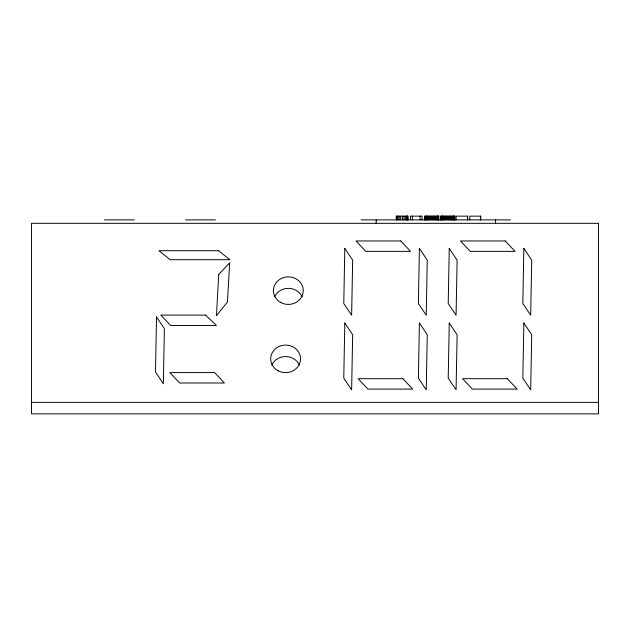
<?xml version="1.0" encoding="UTF-8"?>
<svg xmlns="http://www.w3.org/2000/svg" width="630" height="630" viewBox="0 0 630 630"><rect width="100%" height="100%" fill="white"/><g stroke="black" fill="none" stroke-linecap="round" stroke-linejoin="round"><path stroke-width="0.94" d="M438.811 216.145L424.785 216.145L424.785 219.878M104.446 219.878L134.285 219.878M185.645 219.878L215.491 219.878M361.281 219.878L510.497 219.878M31.5 402.373L598.5 402.373M495.574 219.878L495.574 223.611M480.761 219.878L480.761 216.145L469.815 216.145L469.815 219.878M480.422 216.145L480.422 219.878M467.688 219.878L467.688 216.145L456.088 216.145L456.088 219.878M467.444 216.145L467.444 219.878M454.758 219.878L454.758 216.145L440.724 216.145L440.724 219.878M454.702 216.145L454.702 219.878M454.529 216.145L454.529 219.878M454.246 216.145L454.246 219.878M453.852 216.145L453.852 219.878M453.356 216.145L453.356 219.878M452.765 216.145L452.765 219.878M452.08 216.145L452.08 219.878M451.3 216.145L451.3 219.878M450.458 216.145L450.458 219.878M449.584 216.145L449.584 219.878M448.678 216.145L448.678 219.878M447.741 216.145L447.741 219.878M446.733 216.145L446.733 219.878M445.78 216.145L445.78 219.878M444.882 216.145L444.882 219.878M444.04 216.145L444.04 219.878M443.268 216.145L443.268 219.878M442.606 216.145L442.606 219.878M442.032 216.145L442.032 219.878M441.567 216.145L441.567 219.878M441.213 216.145L441.213 219.878M440.937 216.145L440.85 219.878M438.763 216.145L438.756 219.878M438.59 216.145L438.59 219.878M438.307 216.145L438.307 219.878M437.913 216.145L437.913 219.878M437.417 216.145L437.417 219.878M436.826 216.145L436.826 219.878M436.141 216.145L436.141 219.878M435.362 216.145L435.362 219.878M434.519 216.145L434.519 219.878M433.645 216.145L433.645 219.878M432.739 216.145L432.739 219.878M431.802 216.145L431.802 219.878M430.786 216.145L430.786 219.878M429.833 216.145L429.833 219.878M428.935 216.145L428.935 219.878M428.093 216.145L428.093 219.878M427.329 216.145L427.329 219.878M426.66 216.145L426.66 219.878M426.093 216.145L426.093 219.878M425.62 216.145L425.62 219.878M422.108 219.878L422.108 216.145L410.555 216.145L410.555 219.878M420.123 216.145L420.123 219.878M412.414 216.145L412.414 219.878M407.917 219.878L407.917 216.145L396.238 216.145L396.238 219.878M407.767 216.145L407.752 219.878M407.484 216.145L407.484 219.878M407.311 216.145L407.248 219.878M406.437 216.145L406.437 219.878M405.326 216.145L405.326 219.878M403.988 216.145L403.988 219.878M402.499 216.145L402.499 219.878M400.664 216.145L400.664 219.878M399.16 216.145L399.16 219.878M397.955 216.145L397.955 219.878M397.05 216.145L397.05 219.878M396.467 216.145L396.467 219.878M376.204 219.878L376.204 223.611M274.562 296.848A14.923 13.773 0 0 1 288.343 288.343A14.923 13.773 0 0 1 302.132 296.848M271.837 365.061A14.923 13.773 0 0 1 285.618 356.556A14.923 13.773 0 0 1 299.407 365.061M156.531 316.937L155.492 372.023L163.351 383.733L164.383 328.647L156.531 316.937M344.807 248.433L343.775 303.518L351.627 315.228L352.666 260.143L344.807 248.433M344.807 323.04L343.775 378.126L351.627 389.836L352.666 334.75L344.807 323.04M419.415 248.433L418.375 303.518L426.234 315.228L427.266 260.143L419.415 248.433M419.415 323.04L418.375 378.126L426.234 389.836L427.266 334.75L419.415 323.04M449.253 248.433L448.221 303.518L456.073 315.228L457.112 260.143L449.253 248.433M449.253 323.04L448.221 378.126L456.073 389.836L457.112 334.75L449.253 323.04M523.861 248.433L522.821 303.518L530.68 315.228L531.72 260.143L523.861 248.433M523.861 323.04L522.821 378.126L530.68 389.836L531.72 334.75L523.861 323.04M218.752 274.436L216.429 315.701L227.454 301.943L229.659 262.812L218.752 274.436M598.5 223.319L31.5 223.319L31.5 413.855L598.5 413.855L598.5 223.319M400.822 240.967L356.06 240.967L365.825 251.378L410.595 251.378L400.822 240.967M505.268 240.967L460.506 240.967L470.279 251.378L515.041 251.378L505.268 240.967M218.61 250.709L158.925 250.709L170.21 259.725L229.895 259.725L218.61 250.709M205.561 315.102L160.8 315.102L170.628 325.466L216.429 325.466L205.561 315.102M214.625 372.582L169.864 372.582L179.637 382.993L224.398 382.993L214.625 372.582M402.909 378.693L358.147 378.693L367.92 389.096L412.681 389.096L402.909 378.693M507.355 378.693L462.593 378.693L472.366 389.096L517.128 389.096L507.355 378.693M424.99 219.878L424.99 216.145L424.903 219.878M280.885 302.573A14.923 13.773 0 0 0 303.266 290.643A14.923 13.773 0 0 0 280.885 278.712A14.923 13.773 0 0 0 280.885 302.573M278.161 370.779A14.923 13.773 0 0 0 300.541 358.856A14.923 13.773 0 0 0 278.161 346.925A14.923 13.773 0 0 0 278.161 370.779"/></g></svg>
